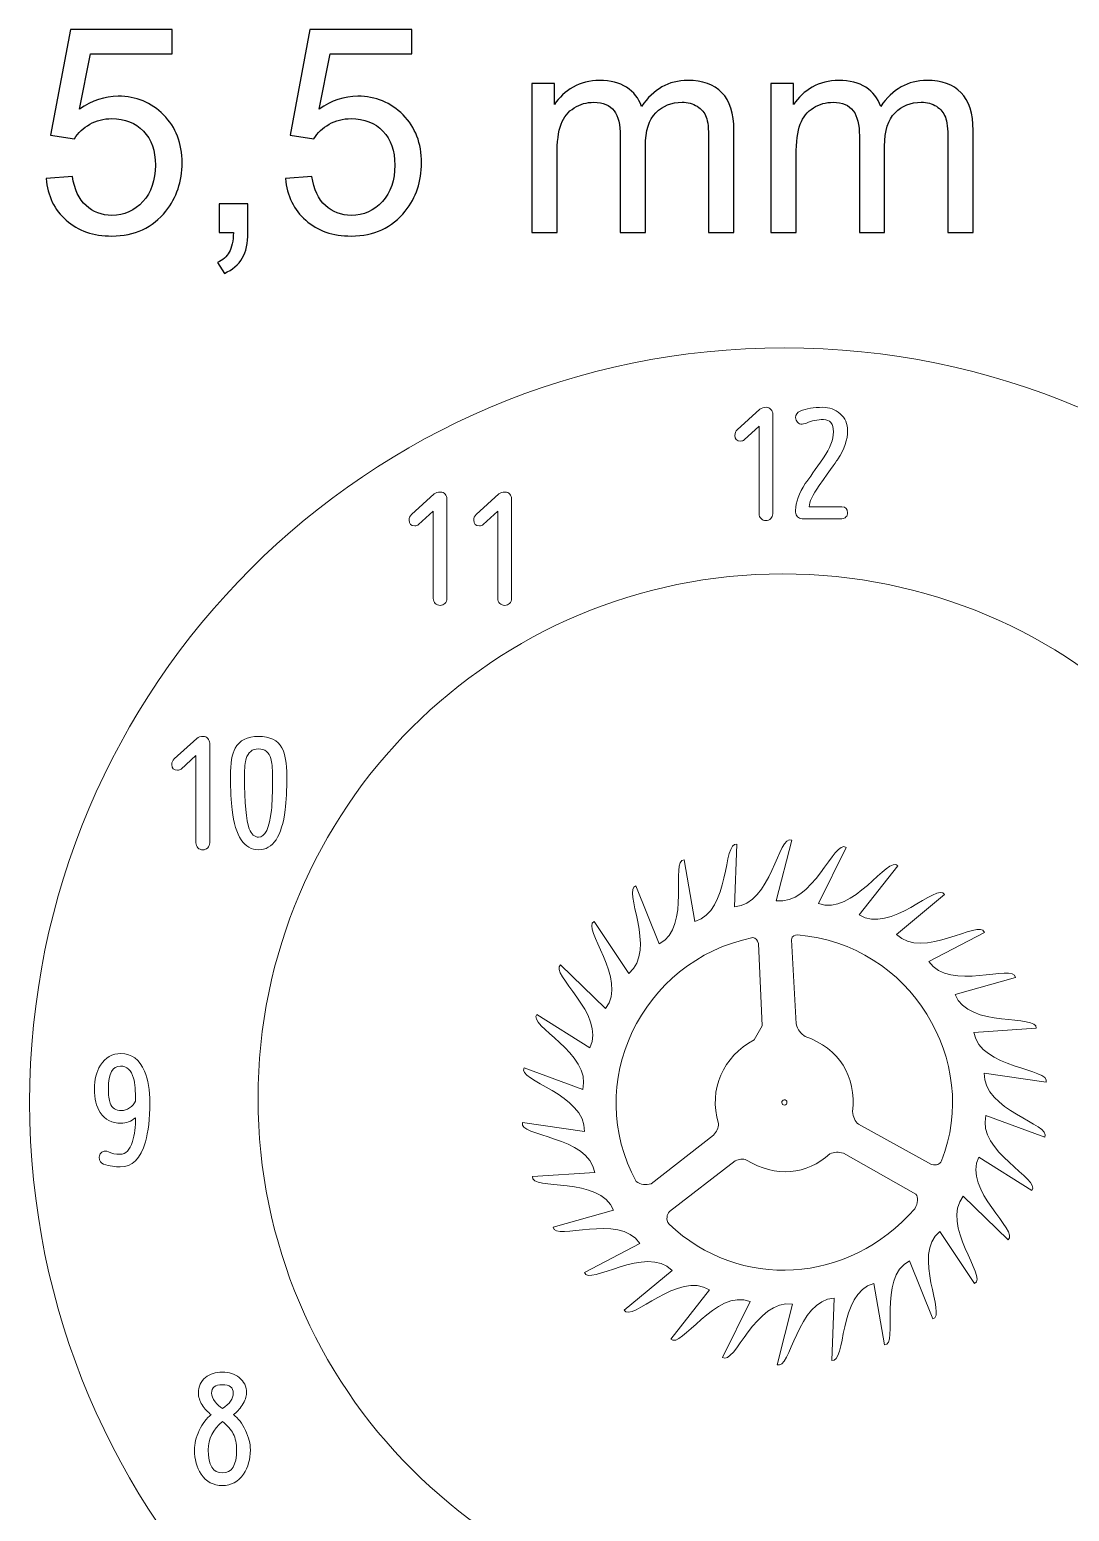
# Model space of a CAD drawing. Header units: millimetres. Extents: x 254 to 1549, y -413 to 269.
# Drawn here: x 254.3 to 529.5, y -122.9 to 269.4 of the extents above; entities that cross this region are included whole.
import ezdxf

# ---------------------------------------------------------------- set-up
doc = ezdxf.new("R2010")
doc.units = ezdxf.units.MM
doc.header["$MEASUREMENT"] = 0
doc.layers.add('layer 1', color=7, linetype='Continuous')

msp = doc.modelspace()

# ---------------------------------------------------------------- linework, layer by layer
at = {"layer": 'layer 1', "color": 242, "lineweight": 9}
for centre, major_axis in [((454.04, -14.63), (0, 199.7718)), ((453.5999, -13.57), (0, 138.8554))]:
    msp.add_ellipse(centre, major_axis=major_axis, ratio=1, dxfattribs=at)
at = {"layer": 'layer 1', "color": 250}
for points, knots in [([(258.5993, 229.9448), (258.5993, 229.9448), (265.5912, 230.4768), (265.5912, 230.4768), (265.5912, 230.4768), (266.1105, 227.0695), (267.3139, 224.5108), (269.1885, 222.7882), (269.1885, 222.7882), (271.0632, 221.0782), (273.3558, 220.2169), (276.0538, 220.2169), (276.0538, 220.2169), (279.3091, 220.2169), (282.0324, 221.4329), (284.2491, 223.8522), (284.2491, 223.8522), (286.4531, 226.2841), (287.555, 229.5015), (287.555, 233.5041), (287.555, 233.5041), (287.555, 237.3167), (286.5037, 240.3187), (284.3884, 242.5227), (284.3884, 242.5227), (282.2731, 244.7267), (279.4738, 245.8287), (275.9905, 245.8287), (275.9905, 245.8287), (273.8245, 245.8287), (271.8865, 245.3347), (270.1639, 244.3467), (270.1639, 244.3467), (268.4539, 243.3587), (267.1112, 242.0794), (266.1232, 240.5087), (266.1232, 240.5087), (266.1232, 240.5087), (259.8153, 241.4207), (259.8153, 241.4207), (259.8153, 241.4207), (259.8153, 241.4207), (265.0592, 269.3885), (265.0592, 269.3885), (265.0592, 269.3885), (265.0592, 269.3885), (292.039, 269.3885), (292.039, 269.3885), (292.039, 269.3885), (292.039, 269.3885), (292.039, 263.0045), (292.039, 263.0045), (292.039, 263.0045), (292.039, 263.0045), (270.3918, 263.0045), (270.3918, 263.0045), (270.3918, 263.0045), (270.3918, 263.0045), (267.4912, 248.324), (267.4912, 248.324), (267.4912, 248.324), (270.7465, 250.6166), (274.1665, 251.7566), (277.7385, 251.7566), (277.7385, 251.7566), (282.4758, 251.7566), (286.4784, 250.11), (289.7337, 246.8167), (289.7337, 246.8167), (292.989, 243.5233), (294.623, 239.2927), (294.623, 234.1248), (294.623, 234.1248), (294.623, 229.1975), (293.1917, 224.9415), (290.329, 221.3569), (290.329, 221.3569), (286.8457, 216.9489), (282.0831, 214.7449), (276.0538, 214.7449), (276.0538, 214.7449), (271.1138, 214.7449), (267.0859, 216.1382), (263.9572, 218.9122), (263.9572, 218.9122), (260.8286, 221.6862), (259.0426, 225.3595), (258.5993, 229.9448)], [0, 0, 0, 0, 0.04347826, 0.04347826, 0.04347826, 0.04347826, 0.08695652, 0.08695652, 0.08695652, 0.08695652, 0.13043478, 0.13043478, 0.13043478, 0.13043478, 0.17391304, 0.17391304, 0.17391304, 0.17391304, 0.2173913, 0.2173913, 0.2173913, 0.2173913, 0.26086957, 0.26086957, 0.26086957, 0.26086957, 0.30434783, 0.30434783, 0.30434783, 0.30434783, 0.34782609, 0.34782609, 0.34782609, 0.34782609, 0.39130435, 0.39130435, 0.39130435, 0.39130435, 0.43478261, 0.43478261, 0.43478261, 0.43478261, 0.47826087, 0.47826087, 0.47826087, 0.47826087, 0.52173913, 0.52173913, 0.52173913, 0.52173913, 0.56521739, 0.56521739, 0.56521739, 0.56521739, 0.60869565, 0.60869565, 0.60869565, 0.60869565, 0.65217391, 0.65217391, 0.65217391, 0.65217391, 0.69565217, 0.69565217, 0.69565217, 0.69565217, 0.73913043, 0.73913043, 0.73913043, 0.73913043, 0.7826087, 0.7826087, 0.7826087, 0.7826087, 0.82608696, 0.82608696, 0.82608696, 0.82608696, 0.86956522, 0.86956522, 0.86956522, 0.86956522, 0.91304348, 0.91304348, 0.91304348, 0.91304348, 1, 1, 1, 1]), ([(321.9828, 229.9448), (321.9828, 229.9448), (328.9747, 230.4768), (328.9747, 230.4768), (328.9747, 230.4768), (329.494, 227.0695), (330.6974, 224.5108), (332.572, 222.7882), (332.572, 222.7882), (334.4467, 221.0782), (336.7393, 220.2169), (339.4373, 220.2169), (339.4373, 220.2169), (342.6926, 220.2169), (345.4159, 221.4329), (347.6326, 223.8522), (347.6326, 223.8522), (349.8366, 226.2841), (350.9385, 229.5015), (350.9385, 233.5041), (350.9385, 233.5041), (350.9385, 237.3167), (349.8872, 240.3187), (347.7719, 242.5227), (347.7719, 242.5227), (345.6566, 244.7267), (342.8573, 245.8287), (339.374, 245.8287), (339.374, 245.8287), (337.208, 245.8287), (335.27, 245.3347), (333.5474, 244.3467), (333.5474, 244.3467), (331.8374, 243.3587), (330.4947, 242.0794), (329.5067, 240.5087), (329.5067, 240.5087), (329.5067, 240.5087), (323.1988, 241.4207), (323.1988, 241.4207), (323.1988, 241.4207), (323.1988, 241.4207), (328.4427, 269.3885), (328.4427, 269.3885), (328.4427, 269.3885), (328.4427, 269.3885), (355.4225, 269.3885), (355.4225, 269.3885), (355.4225, 269.3885), (355.4225, 269.3885), (355.4225, 263.0045), (355.4225, 263.0045), (355.4225, 263.0045), (355.4225, 263.0045), (333.7753, 263.0045), (333.7753, 263.0045), (333.7753, 263.0045), (333.7753, 263.0045), (330.8747, 248.324), (330.8747, 248.324), (330.8747, 248.324), (334.13, 250.6166), (337.55, 251.7566), (341.122, 251.7566), (341.122, 251.7566), (345.8593, 251.7566), (349.8619, 250.11), (353.1172, 246.8167), (353.1172, 246.8167), (356.3725, 243.5233), (358.0065, 239.2927), (358.0065, 234.1248), (358.0065, 234.1248), (358.0065, 229.1975), (356.5752, 224.9415), (353.7125, 221.3569), (353.7125, 221.3569), (350.2292, 216.9489), (345.4666, 214.7449), (339.4373, 214.7449), (339.4373, 214.7449), (334.4973, 214.7449), (330.4694, 216.1382), (327.3407, 218.9122), (327.3407, 218.9122), (324.2121, 221.6862), (322.4261, 225.3595), (321.9828, 229.9448)], [0, 0, 0, 0, 0.04347826, 0.04347826, 0.04347826, 0.04347826, 0.08695652, 0.08695652, 0.08695652, 0.08695652, 0.13043478, 0.13043478, 0.13043478, 0.13043478, 0.17391304, 0.17391304, 0.17391304, 0.17391304, 0.2173913, 0.2173913, 0.2173913, 0.2173913, 0.26086957, 0.26086957, 0.26086957, 0.26086957, 0.30434783, 0.30434783, 0.30434783, 0.30434783, 0.34782609, 0.34782609, 0.34782609, 0.34782609, 0.39130435, 0.39130435, 0.39130435, 0.39130435, 0.43478261, 0.43478261, 0.43478261, 0.43478261, 0.47826087, 0.47826087, 0.47826087, 0.47826087, 0.52173913, 0.52173913, 0.52173913, 0.52173913, 0.56521739, 0.56521739, 0.56521739, 0.56521739, 0.60869565, 0.60869565, 0.60869565, 0.60869565, 0.65217391, 0.65217391, 0.65217391, 0.65217391, 0.69565217, 0.69565217, 0.69565217, 0.69565217, 0.73913043, 0.73913043, 0.73913043, 0.73913043, 0.7826087, 0.7826087, 0.7826087, 0.7826087, 0.82608696, 0.82608696, 0.82608696, 0.82608696, 0.86956522, 0.86956522, 0.86956522, 0.86956522, 0.91304348, 0.91304348, 0.91304348, 0.91304348, 1, 1, 1, 1]), ([(387.1903, 215.6569), (387.1903, 215.6569), (387.1903, 255.1006), (387.1903, 255.1006), (387.1903, 255.1006), (387.1903, 255.1006), (393.1942, 255.1006), (393.1942, 255.1006), (393.1942, 255.1006), (393.1942, 255.1006), (393.1942, 249.5273), (393.1942, 249.5273), (393.1942, 249.5273), (394.4229, 251.4526), (396.0695, 253.0106), (398.1215, 254.1759), (398.1215, 254.1759), (400.1735, 255.3539), (402.5041, 255.9366), (405.1261, 255.9366), (405.1261, 255.9366), (408.0394, 255.9366), (410.4334, 255.3286), (412.2954, 254.1253), (412.2954, 254.1253), (414.1574, 252.9093), (415.4747, 251.2246), (416.2347, 249.046), (416.2347, 249.046), (419.376, 253.6439), (423.442, 255.9366), (428.4579, 255.9366), (428.4579, 255.9366), (432.3846, 255.9366), (435.4119, 254.8599), (437.5145, 252.6939), (437.5145, 252.6939), (439.6298, 250.528), (440.6938, 247.1967), (440.6938, 242.7), (440.6938, 242.7), (440.6938, 242.7), (440.6938, 215.6569), (440.6938, 215.6569), (440.6938, 215.6569), (440.6938, 215.6569), (434.0059, 215.6569), (434.0059, 215.6569), (434.0059, 215.6569), (434.0059, 215.6569), (434.0059, 240.4834), (434.0059, 240.4834), (434.0059, 240.4834), (434.0059, 243.1433), (433.7779, 245.0687), (433.3472, 246.2467), (433.3472, 246.2467), (432.9166, 247.4246), (432.1312, 248.362), (430.9786, 249.084), (430.9786, 249.084), (429.8386, 249.806), (428.4959, 250.1606), (426.9633, 250.1606), (426.9633, 250.1606), (424.1766, 250.1606), (421.8713, 249.236), (420.0347, 247.3993), (420.0347, 247.3993), (418.198, 245.55), (417.286, 242.5987), (417.286, 238.5454), (417.286, 238.5454), (417.286, 238.5454), (417.286, 215.6569), (417.286, 215.6569), (417.286, 215.6569), (417.286, 215.6569), (410.5981, 215.6569), (410.5981, 215.6569), (410.5981, 215.6569), (410.5981, 215.6569), (410.5981, 241.256), (410.5981, 241.256), (410.5981, 241.256), (410.5981, 244.22), (410.0534, 246.4493), (408.9641, 247.9313), (408.9641, 247.9313), (407.8748, 249.4133), (406.0888, 250.1606), (403.6188, 250.1606), (403.6188, 250.1606), (401.7441, 250.1606), (400.0088, 249.6666), (398.4128, 248.6786), (398.4128, 248.6786), (396.8169, 247.6906), (395.6642, 246.2467), (394.9422, 244.334), (394.9422, 244.334), (394.2329, 242.434), (393.8782, 239.6854), (393.8782, 236.1007), (393.8782, 236.1007), (393.8782, 236.1007), (393.8782, 215.6569), (393.8782, 215.6569), (393.8782, 215.6569), (393.8782, 215.6569), (387.1903, 215.6569), (387.1903, 215.6569)], [0, 0, 0, 0, 0.03448276, 0.03448276, 0.03448276, 0.03448276, 0.06896552, 0.06896552, 0.06896552, 0.06896552, 0.10344828, 0.10344828, 0.10344828, 0.10344828, 0.13793103, 0.13793103, 0.13793103, 0.13793103, 0.17241379, 0.17241379, 0.17241379, 0.17241379, 0.20689655, 0.20689655, 0.20689655, 0.20689655, 0.24137931, 0.24137931, 0.24137931, 0.24137931, 0.27586207, 0.27586207, 0.27586207, 0.27586207, 0.31034483, 0.31034483, 0.31034483, 0.31034483, 0.34482759, 0.34482759, 0.34482759, 0.34482759, 0.37931034, 0.37931034, 0.37931034, 0.37931034, 0.4137931, 0.4137931, 0.4137931, 0.4137931, 0.44827586, 0.44827586, 0.44827586, 0.44827586, 0.48275862, 0.48275862, 0.48275862, 0.48275862, 0.51724138, 0.51724138, 0.51724138, 0.51724138, 0.55172414, 0.55172414, 0.55172414, 0.55172414, 0.5862069, 0.5862069, 0.5862069, 0.5862069, 0.62068966, 0.62068966, 0.62068966, 0.62068966, 0.65517241, 0.65517241, 0.65517241, 0.65517241, 0.68965517, 0.68965517, 0.68965517, 0.68965517, 0.72413793, 0.72413793, 0.72413793, 0.72413793, 0.75862069, 0.75862069, 0.75862069, 0.75862069, 0.79310345, 0.79310345, 0.79310345, 0.79310345, 0.82758621, 0.82758621, 0.82758621, 0.82758621, 0.86206897, 0.86206897, 0.86206897, 0.86206897, 0.89655172, 0.89655172, 0.89655172, 0.89655172, 0.93103448, 0.93103448, 0.93103448, 0.93103448, 1, 1, 1, 1]), ([(450.4978, 215.6569), (450.4978, 215.6569), (450.4978, 255.1006), (450.4978, 255.1006), (450.4978, 255.1006), (450.4978, 255.1006), (456.5017, 255.1006), (456.5017, 255.1006), (456.5017, 255.1006), (456.5017, 255.1006), (456.5017, 249.5273), (456.5017, 249.5273), (456.5017, 249.5273), (457.7304, 251.4526), (459.377, 253.0106), (461.429, 254.1759), (461.429, 254.1759), (463.481, 255.3539), (465.8116, 255.9366), (468.4336, 255.9366), (468.4336, 255.9366), (471.3469, 255.9366), (473.7409, 255.3286), (475.6029, 254.1253), (475.6029, 254.1253), (477.4649, 252.9093), (478.7822, 251.2246), (479.5422, 249.046), (479.5422, 249.046), (482.6835, 253.6439), (486.7495, 255.9366), (491.7654, 255.9366), (491.7654, 255.9366), (495.6921, 255.9366), (498.7194, 254.8599), (500.822, 252.6939), (500.822, 252.6939), (502.9373, 250.528), (504.0013, 247.1967), (504.0013, 242.7), (504.0013, 242.7), (504.0013, 242.7), (504.0013, 215.6569), (504.0013, 215.6569), (504.0013, 215.6569), (504.0013, 215.6569), (497.3134, 215.6569), (497.3134, 215.6569), (497.3134, 215.6569), (497.3134, 215.6569), (497.3134, 240.4834), (497.3134, 240.4834), (497.3134, 240.4834), (497.3134, 243.1433), (497.0854, 245.0687), (496.6547, 246.2467), (496.6547, 246.2467), (496.2241, 247.4246), (495.4387, 248.362), (494.2861, 249.084), (494.2861, 249.084), (493.1461, 249.806), (491.8034, 250.1606), (490.2708, 250.1606), (490.2708, 250.1606), (487.4841, 250.1606), (485.1788, 249.236), (483.3422, 247.3993), (483.3422, 247.3993), (481.5055, 245.55), (480.5935, 242.5987), (480.5935, 238.5454), (480.5935, 238.5454), (480.5935, 238.5454), (480.5935, 215.6569), (480.5935, 215.6569), (480.5935, 215.6569), (480.5935, 215.6569), (473.9056, 215.6569), (473.9056, 215.6569), (473.9056, 215.6569), (473.9056, 215.6569), (473.9056, 241.256), (473.9056, 241.256), (473.9056, 241.256), (473.9056, 244.22), (473.3609, 246.4493), (472.2716, 247.9313), (472.2716, 247.9313), (471.1823, 249.4133), (469.3963, 250.1606), (466.9263, 250.1606), (466.9263, 250.1606), (465.0516, 250.1606), (463.3163, 249.6666), (461.7203, 248.6786), (461.7203, 248.6786), (460.1244, 247.6906), (458.9717, 246.2467), (458.2497, 244.334), (458.2497, 244.334), (457.5404, 242.434), (457.1857, 239.6854), (457.1857, 236.1007), (457.1857, 236.1007), (457.1857, 236.1007), (457.1857, 215.6569), (457.1857, 215.6569), (457.1857, 215.6569), (457.1857, 215.6569), (450.4978, 215.6569), (450.4978, 215.6569)], [0, 0, 0, 0, 0.03448276, 0.03448276, 0.03448276, 0.03448276, 0.06896552, 0.06896552, 0.06896552, 0.06896552, 0.10344828, 0.10344828, 0.10344828, 0.10344828, 0.13793103, 0.13793103, 0.13793103, 0.13793103, 0.17241379, 0.17241379, 0.17241379, 0.17241379, 0.20689655, 0.20689655, 0.20689655, 0.20689655, 0.24137931, 0.24137931, 0.24137931, 0.24137931, 0.27586207, 0.27586207, 0.27586207, 0.27586207, 0.31034483, 0.31034483, 0.31034483, 0.31034483, 0.34482759, 0.34482759, 0.34482759, 0.34482759, 0.37931034, 0.37931034, 0.37931034, 0.37931034, 0.4137931, 0.4137931, 0.4137931, 0.4137931, 0.44827586, 0.44827586, 0.44827586, 0.44827586, 0.48275862, 0.48275862, 0.48275862, 0.48275862, 0.51724138, 0.51724138, 0.51724138, 0.51724138, 0.55172414, 0.55172414, 0.55172414, 0.55172414, 0.5862069, 0.5862069, 0.5862069, 0.5862069, 0.62068966, 0.62068966, 0.62068966, 0.62068966, 0.65517241, 0.65517241, 0.65517241, 0.65517241, 0.68965517, 0.68965517, 0.68965517, 0.68965517, 0.72413793, 0.72413793, 0.72413793, 0.72413793, 0.75862069, 0.75862069, 0.75862069, 0.75862069, 0.79310345, 0.79310345, 0.79310345, 0.79310345, 0.82758621, 0.82758621, 0.82758621, 0.82758621, 0.86206897, 0.86206897, 0.86206897, 0.86206897, 0.89655172, 0.89655172, 0.89655172, 0.89655172, 0.93103448, 0.93103448, 0.93103448, 0.93103448, 1, 1, 1, 1]), ([(304.4395, 215.6569), (304.4395, 215.6569), (304.4395, 223.2568), (304.4395, 223.2568), (304.4395, 223.2568), (304.4395, 223.2568), (312.0395, 223.2568), (312.0395, 223.2568), (312.0395, 223.2568), (312.0395, 223.2568), (312.0395, 215.6569), (312.0395, 215.6569), (312.0395, 215.6569), (312.0395, 212.8576), (311.5455, 210.5903), (310.5448, 208.8676), (310.5448, 208.8676), (309.5568, 207.145), (307.9735, 205.8023), (305.8075, 204.865), (305.8075, 204.865), (305.8075, 204.865), (303.9836, 207.753), (303.9836, 207.753), (303.9836, 207.753), (305.4022, 208.3736), (306.4409, 209.2856), (307.0995, 210.4763), (307.0995, 210.4763), (307.7709, 211.6796), (308.1509, 213.4023), (308.2269, 215.6569), (308.2269, 215.6569), (308.2269, 215.6569), (304.4395, 215.6569), (304.4395, 215.6569)], [0, 0, 0, 0, 0.1, 0.1, 0.1, 0.1, 0.2, 0.2, 0.2, 0.2, 0.3, 0.3, 0.3, 0.3, 0.4, 0.4, 0.4, 0.4, 0.5, 0.5, 0.5, 0.5, 0.6, 0.6, 0.6, 0.6, 0.7, 0.7, 0.7, 0.7, 0.8, 0.8, 0.8, 0.8, 1, 1, 1, 1])]:
    msp.add_open_spline(points, degree=3, knots=knots, dxfattribs=at)
at = {"layer": 'layer 1', "color": 242, "lineweight": 9}
for points, knots in [([(447.3382, 164.3731), (447.3382, 164.3731), (443.4365, 160.7748), (443.4365, 160.7748), (443.4365, 160.7748), (443.2107, 160.5702), (442.8862, 160.4714), (442.4699, 160.4714), (442.4699, 160.4714), (441.4539, 160.4714), (440.9459, 160.9653), (440.9459, 161.953), (440.9459, 161.953), (440.9459, 162.5739), (441.1576, 163.0678), (441.5809, 163.4347), (441.5809, 163.4347), (441.5809, 163.4347), (447.5922, 168.8957), (447.5922, 168.8957), (447.5922, 168.8957), (447.9873, 169.2344), (448.5518, 169.4037), (449.2856, 169.4037), (449.2856, 169.4037), (449.7653, 169.4037), (450.1675, 169.2203), (450.4921, 168.8534), (450.4921, 168.8534), (450.8166, 168.4865), (450.9789, 168.0632), (450.9789, 167.5834), (450.9789, 167.5834), (450.9789, 167.5834), (450.9789, 141.2097), (450.9789, 141.2097), (450.9789, 141.2097), (450.9789, 140.7017), (450.8025, 140.2713), (450.4497, 139.9186), (450.4497, 139.9186), (450.0969, 139.5658), (449.6666, 139.3894), (449.1586, 139.3894), (449.1586, 139.3894), (448.6506, 139.3894), (448.2202, 139.5658), (447.8674, 139.9186), (447.8674, 139.9186), (447.5146, 140.2713), (447.3382, 140.7017), (447.3382, 141.2097), (447.3382, 141.2097), (447.3382, 141.2097), (447.3382, 164.3731), (447.3382, 164.3731)], [0, 0, 0, 0, 0.06666667, 0.06666667, 0.06666667, 0.06666667, 0.13333333, 0.13333333, 0.13333333, 0.13333333, 0.2, 0.2, 0.2, 0.2, 0.26666667, 0.26666667, 0.26666667, 0.26666667, 0.33333333, 0.33333333, 0.33333333, 0.33333333, 0.4, 0.4, 0.4, 0.4, 0.46666667, 0.46666667, 0.46666667, 0.46666667, 0.53333333, 0.53333333, 0.53333333, 0.53333333, 0.6, 0.6, 0.6, 0.6, 0.66666667, 0.66666667, 0.66666667, 0.66666667, 0.73333333, 0.73333333, 0.73333333, 0.73333333, 0.8, 0.8, 0.8, 0.8, 0.86666667, 0.86666667, 0.86666667, 0.86666667, 1, 1, 1, 1]), ([(460.6309, 143.0301), (460.6309, 143.0301), (469.2669, 143.0301), (469.2669, 143.0301), (469.2669, 143.0301), (470.2829, 143.0301), (470.7909, 142.515), (470.7909, 141.4849), (470.7909, 141.4849), (470.7909, 141.0545), (470.6428, 140.6806), (470.3464, 140.3701), (470.3464, 140.3701), (470.0501, 140.0526), (469.6903, 139.8974), (469.2669, 139.8974), (469.2669, 139.8974), (469.2669, 139.8974), (458.7683, 139.8974), (458.7683, 139.8974), (458.7683, 139.8974), (458.2603, 139.8974), (457.844, 140.0667), (457.5194, 140.4054), (457.5194, 140.4054), (457.1949, 140.7441), (457.0326, 141.1533), (457.0326, 141.6331), (457.0326, 141.6331), (457.0326, 141.6331), (457.0326, 142.0917), (457.0326, 142.0917), (457.0326, 142.0917), (457.0326, 144.3212), (457.8863, 146.6848), (459.5938, 149.1966), (459.5938, 149.1966), (460.6874, 150.6924), (462.289, 152.9713), (464.3986, 156.0264), (464.3986, 156.0264), (466.1484, 158.5664), (467.0233, 160.8665), (467.0233, 162.9267), (467.0233, 162.9267), (467.0233, 165.0716), (466.1484, 166.144), (464.3986, 166.144), (464.3986, 166.144), (462.8181, 166.144), (461.3083, 165.8336), (459.8689, 165.2127), (459.8689, 165.2127), (459.8689, 165.2127), (458.7683, 164.9164), (458.7683, 164.9164), (458.7683, 164.9164), (458.2603, 164.9164), (457.844, 165.0857), (457.5194, 165.4244), (457.5194, 165.4244), (457.1949, 165.763), (457.0326, 166.1864), (457.0326, 166.6944), (457.0326, 166.6944), (457.0326, 167.4564), (457.4418, 168.0208), (458.2603, 168.3877), (458.2603, 168.3877), (459.8407, 169.065), (461.8163, 169.4037), (464.1869, 169.4037), (464.1869, 169.4037), (465.9649, 169.4037), (467.503, 168.8393), (468.8013, 167.7104), (468.8013, 167.7104), (470.1277, 166.4968), (470.7909, 165.0152), (470.7909, 163.2654), (470.7909, 163.2654), (470.7909, 160.8383), (469.916, 158.2983), (468.1663, 155.6454), (468.1663, 155.6454), (468.1663, 155.6172), (466.5294, 153.2888), (463.2556, 148.6604), (463.2556, 148.6604), (461.5058, 146.198), (460.6309, 144.3212), (460.6309, 143.0301)], [0, 0, 0, 0, 0.04166667, 0.04166667, 0.04166667, 0.04166667, 0.08333333, 0.08333333, 0.08333333, 0.08333333, 0.125, 0.125, 0.125, 0.125, 0.16666667, 0.16666667, 0.16666667, 0.16666667, 0.20833333, 0.20833333, 0.20833333, 0.20833333, 0.25, 0.25, 0.25, 0.25, 0.29166667, 0.29166667, 0.29166667, 0.29166667, 0.33333333, 0.33333333, 0.33333333, 0.33333333, 0.375, 0.375, 0.375, 0.375, 0.41666667, 0.41666667, 0.41666667, 0.41666667, 0.45833333, 0.45833333, 0.45833333, 0.45833333, 0.5, 0.5, 0.5, 0.5, 0.54166667, 0.54166667, 0.54166667, 0.54166667, 0.58333333, 0.58333333, 0.58333333, 0.58333333, 0.625, 0.625, 0.625, 0.625, 0.66666667, 0.66666667, 0.66666667, 0.66666667, 0.70833333, 0.70833333, 0.70833333, 0.70833333, 0.75, 0.75, 0.75, 0.75, 0.79166667, 0.79166667, 0.79166667, 0.79166667, 0.83333333, 0.83333333, 0.83333333, 0.83333333, 0.875, 0.875, 0.875, 0.875, 0.91666667, 0.91666667, 0.91666667, 0.91666667, 1, 1, 1, 1]), ([(361.0941, 141.928), (361.0941, 141.928), (357.1924, 138.3297), (357.1924, 138.3297), (357.1924, 138.3297), (356.9666, 138.1251), (356.6421, 138.0263), (356.2258, 138.0263), (356.2258, 138.0263), (355.2098, 138.0263), (354.7018, 138.5202), (354.7018, 139.5079), (354.7018, 139.5079), (354.7018, 140.1288), (354.9135, 140.6227), (355.3368, 140.9896), (355.3368, 140.9896), (355.3368, 140.9896), (361.3481, 146.4506), (361.3481, 146.4506), (361.3481, 146.4506), (361.7432, 146.7893), (362.3077, 146.9586), (363.0415, 146.9586), (363.0415, 146.9586), (363.5212, 146.9586), (363.9234, 146.7752), (364.248, 146.4083), (364.248, 146.4083), (364.5725, 146.0414), (364.7348, 145.6181), (364.7348, 145.1383), (364.7348, 145.1383), (364.7348, 145.1383), (364.7348, 118.7646), (364.7348, 118.7646), (364.7348, 118.7646), (364.7348, 118.2566), (364.5584, 117.8262), (364.2056, 117.4735), (364.2056, 117.4735), (363.8528, 117.1207), (363.4225, 116.9443), (362.9145, 116.9443), (362.9145, 116.9443), (362.4065, 116.9443), (361.9761, 117.1207), (361.6233, 117.4735), (361.6233, 117.4735), (361.2705, 117.8262), (361.0941, 118.2566), (361.0941, 118.7646), (361.0941, 118.7646), (361.0941, 118.7646), (361.0941, 141.928), (361.0941, 141.928)], [0, 0, 0, 0, 0.06666667, 0.06666667, 0.06666667, 0.06666667, 0.13333333, 0.13333333, 0.13333333, 0.13333333, 0.2, 0.2, 0.2, 0.2, 0.26666667, 0.26666667, 0.26666667, 0.26666667, 0.33333333, 0.33333333, 0.33333333, 0.33333333, 0.4, 0.4, 0.4, 0.4, 0.46666667, 0.46666667, 0.46666667, 0.46666667, 0.53333333, 0.53333333, 0.53333333, 0.53333333, 0.6, 0.6, 0.6, 0.6, 0.66666667, 0.66666667, 0.66666667, 0.66666667, 0.73333333, 0.73333333, 0.73333333, 0.73333333, 0.8, 0.8, 0.8, 0.8, 0.86666667, 0.86666667, 0.86666667, 0.86666667, 1, 1, 1, 1]), ([(378.1968, 141.928), (378.1968, 141.928), (374.2951, 138.3297), (374.2951, 138.3297), (374.2951, 138.3297), (374.0693, 138.1251), (373.7448, 138.0263), (373.3285, 138.0263), (373.3285, 138.0263), (372.3125, 138.0263), (371.8045, 138.5202), (371.8045, 139.5079), (371.8045, 139.5079), (371.8045, 140.1288), (372.0162, 140.6227), (372.4395, 140.9896), (372.4395, 140.9896), (372.4395, 140.9896), (378.4508, 146.4506), (378.4508, 146.4506), (378.4508, 146.4506), (378.8459, 146.7893), (379.4104, 146.9586), (380.1442, 146.9586), (380.1442, 146.9586), (380.6239, 146.9586), (381.0261, 146.7752), (381.3507, 146.4083), (381.3507, 146.4083), (381.6752, 146.0414), (381.8375, 145.6181), (381.8375, 145.1383), (381.8375, 145.1383), (381.8375, 145.1383), (381.8375, 118.7646), (381.8375, 118.7646), (381.8375, 118.7646), (381.8375, 118.2566), (381.6611, 117.8262), (381.3083, 117.4735), (381.3083, 117.4735), (380.9555, 117.1207), (380.5252, 116.9443), (380.0172, 116.9443), (380.0172, 116.9443), (379.5092, 116.9443), (379.0788, 117.1207), (378.726, 117.4735), (378.726, 117.4735), (378.3732, 117.8262), (378.1968, 118.2566), (378.1968, 118.7646), (378.1968, 118.7646), (378.1968, 118.7646), (378.1968, 141.928), (378.1968, 141.928)], [0, 0, 0, 0, 0.06666667, 0.06666667, 0.06666667, 0.06666667, 0.13333333, 0.13333333, 0.13333333, 0.13333333, 0.2, 0.2, 0.2, 0.2, 0.26666667, 0.26666667, 0.26666667, 0.26666667, 0.33333333, 0.33333333, 0.33333333, 0.33333333, 0.4, 0.4, 0.4, 0.4, 0.46666667, 0.46666667, 0.46666667, 0.46666667, 0.53333333, 0.53333333, 0.53333333, 0.53333333, 0.6, 0.6, 0.6, 0.6, 0.66666667, 0.66666667, 0.66666667, 0.66666667, 0.73333333, 0.73333333, 0.73333333, 0.73333333, 0.8, 0.8, 0.8, 0.8, 0.86666667, 0.86666667, 0.86666667, 0.86666667, 1, 1, 1, 1]), ([(298.2876, 77.2296), (298.2876, 77.2296), (294.3859, 73.6313), (294.3859, 73.6313), (294.3859, 73.6313), (294.1601, 73.4267), (293.8356, 73.3279), (293.4193, 73.3279), (293.4193, 73.3279), (292.4033, 73.3279), (291.8953, 73.8218), (291.8953, 74.8095), (291.8953, 74.8095), (291.8953, 75.4304), (292.107, 75.9243), (292.5303, 76.2912), (292.5303, 76.2912), (292.5303, 76.2912), (298.5416, 81.7522), (298.5416, 81.7522), (298.5416, 81.7522), (298.9367, 82.0909), (299.5012, 82.2602), (300.235, 82.2602), (300.235, 82.2602), (300.7147, 82.2602), (301.1169, 82.0768), (301.4415, 81.7099), (301.4415, 81.7099), (301.766, 81.343), (301.9283, 80.9197), (301.9283, 80.4399), (301.9283, 80.4399), (301.9283, 80.4399), (301.9283, 54.0662), (301.9283, 54.0662), (301.9283, 54.0662), (301.9283, 53.5582), (301.7519, 53.1278), (301.3991, 52.7751), (301.3991, 52.7751), (301.0463, 52.4223), (300.616, 52.2459), (300.108, 52.2459), (300.108, 52.2459), (299.6, 52.2459), (299.1696, 52.4223), (298.8168, 52.7751), (298.8168, 52.7751), (298.464, 53.1278), (298.2876, 53.5582), (298.2876, 54.0662), (298.2876, 54.0662), (298.2876, 54.0662), (298.2876, 77.2296), (298.2876, 77.2296)], [0, 0, 0, 0, 0.06666667, 0.06666667, 0.06666667, 0.06666667, 0.13333333, 0.13333333, 0.13333333, 0.13333333, 0.2, 0.2, 0.2, 0.2, 0.26666667, 0.26666667, 0.26666667, 0.26666667, 0.33333333, 0.33333333, 0.33333333, 0.33333333, 0.4, 0.4, 0.4, 0.4, 0.46666667, 0.46666667, 0.46666667, 0.46666667, 0.53333333, 0.53333333, 0.53333333, 0.53333333, 0.6, 0.6, 0.6, 0.6, 0.66666667, 0.66666667, 0.66666667, 0.66666667, 0.73333333, 0.73333333, 0.73333333, 0.73333333, 0.8, 0.8, 0.8, 0.8, 0.86666667, 0.86666667, 0.86666667, 0.86666667, 1, 1, 1, 1]), ([(314.84, 82.2602), (317.8598, 82.2602), (319.9341, 81.2442), (321.063, 79.2122), (321.063, 79.2122), (321.9097, 77.66), (322.333, 75.1623), (322.333, 71.7192), (322.333, 71.7192), (322.333, 68.1068), (322.1919, 65.1434), (321.9097, 62.8292), (321.9097, 62.8292), (321.0348, 55.7737), (318.6782, 52.2459), (314.84, 52.2459), (314.84, 52.2459), (311.0864, 52.2459), (308.7581, 55.7596), (307.855, 62.7869), (307.855, 62.7869), (307.5728, 65.0729), (307.4317, 68.0503), (307.4317, 71.7192), (307.4317, 71.7192), (307.4317, 75.1341), (307.8409, 77.6177), (308.6593, 79.1699), (308.6593, 79.1699), (309.8164, 81.2301), (311.8767, 82.2602), (314.84, 82.2602)], [0, 0, 0, 0, 0.11111111, 0.11111111, 0.11111111, 0.11111111, 0.22222222, 0.22222222, 0.22222222, 0.22222222, 0.33333333, 0.33333333, 0.33333333, 0.33333333, 0.44444444, 0.44444444, 0.44444444, 0.44444444, 0.55555556, 0.55555556, 0.55555556, 0.55555556, 0.66666667, 0.66666667, 0.66666667, 0.66666667, 0.77777778, 0.77777778, 0.77777778, 0.77777778, 1, 1, 1, 1]), ([(314.84, 78.9582), (313.1749, 78.9582), (312.0883, 78.0974), (311.5803, 76.3759), (311.5803, 76.3759), (311.2981, 75.501), (311.157, 73.9488), (311.157, 71.7192), (311.157, 71.7192), (311.157, 64.6072), (311.5662, 59.9788), (312.3847, 57.8339), (312.3847, 57.8339), (312.9773, 56.3381), (313.7958, 55.5902), (314.84, 55.5902), (314.84, 55.5902), (316.5898, 55.5902), (317.7328, 57.975), (318.269, 62.7446), (318.269, 62.7446), (318.4665, 64.579), (318.5653, 67.5706), (318.5653, 71.7192), (318.5653, 71.7192), (318.5653, 73.9206), (318.4242, 75.4728), (318.142, 76.3759), (318.142, 76.3759), (317.634, 78.0974), (316.5333, 78.9582), (314.84, 78.9582)], [0, 0, 0, 0, 0.11111111, 0.11111111, 0.11111111, 0.11111111, 0.22222222, 0.22222222, 0.22222222, 0.22222222, 0.33333333, 0.33333333, 0.33333333, 0.33333333, 0.44444444, 0.44444444, 0.44444444, 0.44444444, 0.55555556, 0.55555556, 0.55555556, 0.55555556, 0.66666667, 0.66666667, 0.66666667, 0.66666667, 0.77777778, 0.77777778, 0.77777778, 0.77777778, 1, 1, 1, 1]), ([(504.2013, 3.9144), (505.7902, -5.7803), (524.6014, -5.5751), (523.3559, -9.2993), (523.3559, -9.2993), (523.3559, -9.2993), (506.9631, -6.9119), (506.9631, -6.9119), (506.9631, -6.9119), (506.5002, -16.725), (524.9428, -20.4324), (522.9496, -23.8164), (522.9496, -23.8164), (522.9496, -23.8164), (507.412, -18.0755), (507.412, -18.0755), (507.412, -18.0755), (504.9172, -27.5782), (522.1854, -35.0363), (519.5317, -37.9324), (519.5317, -37.9324), (519.5317, -37.9324), (505.5283, -29.0887), (505.5283, -29.0887), (505.5283, -29.0887), (501.1109, -37.8653), (516.4498, -48.7481), (513.2514, -51.0297), (513.2514, -51.0297), (513.2514, -51.0297), (501.3943, -39.4698), (501.3943, -39.4698), (501.3943, -39.4698), (495.2472, -47.1372), (507.9864, -60.9688), (504.3835, -62.536), (504.3835, -62.536), (504.3835, -62.536), (495.1907, -48.7653), (495.1907, -48.7653), (495.1907, -48.7653), (487.5826, -54.9881), (497.1656, -71.1643), (493.3151, -71.9488), (493.3151, -71.9488), (493.3151, -71.9488), (487.1885, -56.5691), (487.1885, -56.5691), (487.1885, -56.5691), (478.4521, -61.0752), (484.4598, -78.889), (480.5303, -78.8563), (480.5303, -78.8563), (480.5303, -78.8563), (477.7378, -62.5396), (477.7378, -62.5396), (477.7378, -62.5396), (468.2548, -65.1326), (470.4246, -83.8055), (466.5879, -82.9569), (466.5879, -82.9569), (466.5879, -82.9569), (467.2511, -66.4168), (467.2511, -66.4168), (467.2511, -66.4168), (457.4362, -66.9826), (455.6731, -85.6985), (452.0969, -84.0714), (452.0969, -84.0714), (452.0969, -84.0714), (456.1872, -68.0302), (456.1872, -68.0302), (456.1872, -68.0302), (446.469, -66.5445), (440.8504, -84.4851), (437.691, -82.1509), (437.691, -82.1509), (437.691, -82.1509), (445.0296, -67.3099), (445.0296, -67.3099), (445.0296, -67.3099), (435.8329, -63.8377), (426.6042, -80.2192), (423.9994, -77.2793), (423.9994, -77.2793), (423.9994, -77.2793), (434.2655, -64.2872), (434.2655, -64.2872), (434.2655, -64.2872), (425.9924, -58.98), (413.5571, -73.0863), (411.621, -69.6698), (411.621, -69.6698), (411.621, -69.6698), (424.3658, -59.0941), (424.3658, -59.0941), (424.3658, -59.0941), (417.3779, -52.1843), (402.2793, -63.3991), (401.0963, -59.6547), (401.0963, -59.6547), (401.0963, -59.6547), (415.7631, -51.9579), (415.7631, -51.9579), (415.7631, -51.9579), (410.3657, -43.7472), (393.2637, -51.5799), (392.8856, -47.6717), (392.8856, -47.6717), (392.8856, -47.6717), (408.8332, -43.1901), (408.8332, -43.1901), (408.8332, -43.1901), (405.262, -34.0374), (386.9043, -38.1462), (387.3476, -34.2447), (387.3476, -34.2447), (387.3476, -34.2447), (403.879, -33.1743), (403.879, -33.1743), (403.879, -33.1743), (402.2901, -23.4795), (383.4791, -23.6847), (384.7244, -19.9605), (384.7244, -19.9605), (384.7244, -19.9605), (401.1173, -22.3479), (401.1173, -22.3479), (401.1173, -22.3479), (401.5803, -12.5347), (383.1375, -8.8273), (385.1308, -5.4433), (385.1308, -5.4433), (385.1308, -5.4433), (400.6684, -11.1842), (400.6684, -11.1842), (400.6684, -11.1842), (403.1632, -1.6817), (385.895, 5.7764), (388.5487, 8.6725), (388.5487, 8.6725), (388.5487, 8.6725), (402.5521, -0.1712), (402.5521, -0.1712), (402.5521, -0.1712), (406.9695, 8.6056), (391.6307, 19.4883), (394.8289, 21.7698), (394.8289, 21.7698), (394.8289, 21.7698), (406.686, 10.2098), (406.686, 10.2098), (406.686, 10.2098), (412.8332, 17.8773), (400.094, 31.7091), (403.697, 33.2762), (403.697, 33.2762), (403.697, 33.2762), (412.8898, 19.5054), (412.8898, 19.5054), (412.8898, 19.5054), (420.4977, 25.7283), (410.9149, 41.9045), (414.7652, 42.6888), (414.7652, 42.6888), (414.7652, 42.6888), (420.8919, 27.3093), (420.8919, 27.3093), (420.8919, 27.3093), (429.6282, 31.8153), (423.6207, 49.6292), (427.5501, 49.5966), (427.5501, 49.5966), (427.5501, 49.5966), (430.3426, 33.2799), (430.3426, 33.2799), (430.3426, 33.2799), (439.8256, 35.8727), (437.6559, 54.5456), (441.4926, 53.697), (441.4926, 53.697), (441.4926, 53.697), (440.8292, 37.1568), (440.8292, 37.1568), (440.8292, 37.1568), (450.6442, 37.7228), (452.4073, 56.4386), (455.9834, 54.8115), (455.9834, 54.8115), (455.9834, 54.8115), (451.8933, 38.7703), (451.8933, 38.7703), (451.8933, 38.7703), (461.6115, 37.2846), (467.2299, 55.2253), (470.3895, 52.891), (470.3895, 52.891), (470.3895, 52.891), (463.0509, 38.0501), (463.0509, 38.0501), (463.0509, 38.0501), (472.2475, 34.578), (481.4763, 50.9593), (484.0809, 48.0195), (484.0809, 48.0195), (484.0809, 48.0195), (473.8148, 35.0273), (473.8148, 35.0273), (473.8148, 35.0273), (482.0879, 29.7202), (494.5234, 43.8266), (496.4594, 40.4101), (496.4594, 40.4101), (496.4594, 40.4101), (483.7146, 29.8342), (483.7146, 29.8342), (483.7146, 29.8342), (490.7026, 22.9244), (505.8011, 34.1392), (506.984, 30.3949), (506.984, 30.3949), (506.984, 30.3949), (492.3174, 22.698), (492.3174, 22.698), (492.3174, 22.698), (497.7148, 14.4873), (514.8167, 22.3201), (515.1947, 18.4118), (515.1947, 18.4118), (515.1947, 18.4118), (499.2472, 13.9303), (499.2472, 13.9303), (499.2472, 13.9303), (502.8184, 4.7777), (521.1762, 8.8863), (520.7327, 4.985), (520.7327, 4.985), (520.7327, 4.985), (504.2013, 3.9144), (504.2013, 3.9144)], [0, 0, 0, 0, 0.01639344, 0.01639344, 0.01639344, 0.01639344, 0.03278689, 0.03278689, 0.03278689, 0.03278689, 0.04918033, 0.04918033, 0.04918033, 0.04918033, 0.06557377, 0.06557377, 0.06557377, 0.06557377, 0.08196721, 0.08196721, 0.08196721, 0.08196721, 0.09836066, 0.09836066, 0.09836066, 0.09836066, 0.1147541, 0.1147541, 0.1147541, 0.1147541, 0.13114754, 0.13114754, 0.13114754, 0.13114754, 0.14754098, 0.14754098, 0.14754098, 0.14754098, 0.16393443, 0.16393443, 0.16393443, 0.16393443, 0.18032787, 0.18032787, 0.18032787, 0.18032787, 0.19672131, 0.19672131, 0.19672131, 0.19672131, 0.21311475, 0.21311475, 0.21311475, 0.21311475, 0.2295082, 0.2295082, 0.2295082, 0.2295082, 0.24590164, 0.24590164, 0.24590164, 0.24590164, 0.26229508, 0.26229508, 0.26229508, 0.26229508, 0.27868852, 0.27868852, 0.27868852, 0.27868852, 0.29508197, 0.29508197, 0.29508197, 0.29508197, 0.31147541, 0.31147541, 0.31147541, 0.31147541, 0.32786885, 0.32786885, 0.32786885, 0.32786885, 0.3442623, 0.3442623, 0.3442623, 0.3442623, 0.36065574, 0.36065574, 0.36065574, 0.36065574, 0.37704918, 0.37704918, 0.37704918, 0.37704918, 0.39344262, 0.39344262, 0.39344262, 0.39344262, 0.40983607, 0.40983607, 0.40983607, 0.40983607, 0.42622951, 0.42622951, 0.42622951, 0.42622951, 0.44262295, 0.44262295, 0.44262295, 0.44262295, 0.45901639, 0.45901639, 0.45901639, 0.45901639, 0.47540984, 0.47540984, 0.47540984, 0.47540984, 0.49180328, 0.49180328, 0.49180328, 0.49180328, 0.50819672, 0.50819672, 0.50819672, 0.50819672, 0.52459016, 0.52459016, 0.52459016, 0.52459016, 0.54098361, 0.54098361, 0.54098361, 0.54098361, 0.55737705, 0.55737705, 0.55737705, 0.55737705, 0.57377049, 0.57377049, 0.57377049, 0.57377049, 0.59016393, 0.59016393, 0.59016393, 0.59016393, 0.60655738, 0.60655738, 0.60655738, 0.60655738, 0.62295082, 0.62295082, 0.62295082, 0.62295082, 0.63934426, 0.63934426, 0.63934426, 0.63934426, 0.6557377, 0.6557377, 0.6557377, 0.6557377, 0.67213115, 0.67213115, 0.67213115, 0.67213115, 0.68852459, 0.68852459, 0.68852459, 0.68852459, 0.70491803, 0.70491803, 0.70491803, 0.70491803, 0.72131148, 0.72131148, 0.72131148, 0.72131148, 0.73770492, 0.73770492, 0.73770492, 0.73770492, 0.75409836, 0.75409836, 0.75409836, 0.75409836, 0.7704918, 0.7704918, 0.7704918, 0.7704918, 0.78688525, 0.78688525, 0.78688525, 0.78688525, 0.80327869, 0.80327869, 0.80327869, 0.80327869, 0.81967213, 0.81967213, 0.81967213, 0.81967213, 0.83606557, 0.83606557, 0.83606557, 0.83606557, 0.85245902, 0.85245902, 0.85245902, 0.85245902, 0.86885246, 0.86885246, 0.86885246, 0.86885246, 0.8852459, 0.8852459, 0.8852459, 0.8852459, 0.90163934, 0.90163934, 0.90163934, 0.90163934, 0.91803279, 0.91803279, 0.91803279, 0.91803279, 0.93442623, 0.93442623, 0.93442623, 0.93442623, 0.95081967, 0.95081967, 0.95081967, 0.95081967, 0.96721311, 0.96721311, 0.96721311, 0.96721311, 1, 1, 1, 1]), ([(278.4222, -1.7007), (281.3009, -1.7007), (283.3893, -3.2529), (284.6876, -6.3574), (284.6876, -6.3574), (285.6189, -8.6151), (286.0846, -11.4091), (286.0846, -14.7393), (286.0846, -14.7393), (286.0846, -18.9162), (285.6894, -22.3735), (284.8992, -25.111), (284.8992, -25.111), (283.601, -29.5137), (281.3856, -31.715), (278.2529, -31.715), (278.2529, -31.715), (276.9547, -31.715), (275.4871, -31.4751), (273.8502, -30.9953), (273.8502, -30.9953), (273.0882, -30.7696), (272.7072, -30.1487), (272.7072, -29.1327), (272.7072, -29.1327), (272.7072, -28.6811), (272.8625, -28.3001), (273.1729, -27.9897), (273.1729, -27.9897), (273.4833, -27.6792), (273.8785, -27.524), (274.3582, -27.524), (274.3582, -27.524), (274.5276, -27.524), (274.7816, -27.5946), (275.1202, -27.7357), (275.1202, -27.7357), (275.9387, -28.159), (276.9829, -28.3707), (278.2529, -28.3707), (278.2529, -28.3707), (279.6922, -28.3707), (280.7788, -27.2277), (281.5126, -24.9417), (281.5126, -24.9417), (282.0488, -23.1637), (282.3169, -21.0752), (282.3169, -18.6763), (282.3169, -18.6763), (281.1316, -19.6641), (279.8474, -20.158), (278.4646, -20.158), (278.4646, -20.158), (276.0375, -20.158), (274.203, -19.2126), (272.9612, -17.3217), (272.9612, -17.3217), (271.917, -15.713), (271.3949, -13.6387), (271.3949, -11.0987), (271.3949, -11.0987), (271.3949, -8.6151), (271.9311, -6.5126), (273.0036, -4.791), (273.0036, -4.791), (274.3018, -2.7308), (276.108, -1.7007), (278.4222, -1.7007)], [0, 0, 0, 0, 0.05555556, 0.05555556, 0.05555556, 0.05555556, 0.11111111, 0.11111111, 0.11111111, 0.11111111, 0.16666667, 0.16666667, 0.16666667, 0.16666667, 0.22222222, 0.22222222, 0.22222222, 0.22222222, 0.27777778, 0.27777778, 0.27777778, 0.27777778, 0.33333333, 0.33333333, 0.33333333, 0.33333333, 0.38888889, 0.38888889, 0.38888889, 0.38888889, 0.44444444, 0.44444444, 0.44444444, 0.44444444, 0.5, 0.5, 0.5, 0.5, 0.55555556, 0.55555556, 0.55555556, 0.55555556, 0.61111111, 0.61111111, 0.61111111, 0.61111111, 0.66666667, 0.66666667, 0.66666667, 0.66666667, 0.72222222, 0.72222222, 0.72222222, 0.72222222, 0.77777778, 0.77777778, 0.77777778, 0.77777778, 0.83333333, 0.83333333, 0.83333333, 0.83333333, 0.88888889, 0.88888889, 0.88888889, 0.88888889, 1, 1, 1, 1]), ([(278.3376, -5.0027), (276.1927, -5.0027), (275.1202, -6.9782), (275.1202, -10.9293), (275.1202, -10.9293), (275.1202, -12.6791), (275.2755, -13.9773), (275.5859, -14.824), (275.5859, -14.824), (276.0939, -16.1505), (277.0817, -16.8137), (278.5492, -16.8137), (278.5492, -16.8137), (279.283, -16.8137), (280.0027, -16.5667), (280.7082, -16.0728), (280.7082, -16.0728), (281.4138, -15.579), (281.95, -14.9792), (282.3169, -14.2737), (282.3169, -14.2737), (282.3169, -11.6208), (282.1334, -9.6029), (281.7666, -8.22), (281.7666, -8.22), (281.1457, -6.0751), (280.0027, -5.0027), (278.3376, -5.0027)], [0, 0, 0, 0, 0.125, 0.125, 0.125, 0.125, 0.25, 0.25, 0.25, 0.25, 0.375, 0.375, 0.375, 0.375, 0.5, 0.5, 0.5, 0.5, 0.625, 0.625, 0.625, 0.625, 0.75, 0.75, 0.75, 0.75, 1, 1, 1, 1]), ([(305.2865, -116.0785), (302.8876, -116.0785), (301.0109, -115.0625), (299.6562, -113.0305), (299.6562, -113.0305), (298.4709, -111.2807), (297.8782, -109.1499), (297.8782, -106.6382), (297.8782, -106.6382), (297.8782, -105.0577), (298.3086, -103.3432), (299.1694, -101.4947), (299.1694, -101.4947), (300.0301, -99.6461), (301.0814, -98.2421), (302.3232, -97.2825), (302.3232, -97.2825), (301.4201, -96.6616), (300.6299, -95.8079), (299.9525, -94.7213), (299.9525, -94.7213), (299.2752, -93.6348), (298.9365, -92.5835), (298.9365, -91.5675), (298.9365, -91.5675), (298.9365, -89.846), (299.5715, -88.4772), (300.8415, -87.4612), (300.8415, -87.4612), (302.0269, -86.5299), (303.5085, -86.0642), (305.2865, -86.0642), (305.2865, -86.0642), (307.0363, -86.0642), (308.518, -86.5299), (309.7315, -87.4612), (309.7315, -87.4612), (311.0297, -88.5054), (311.6789, -89.8742), (311.6789, -91.5675), (311.6789, -91.5675), (311.6789, -92.5271), (311.2979, -93.5995), (310.5359, -94.7848), (310.5359, -94.7848), (309.8303, -95.8573), (309.0542, -96.6898), (308.2075, -97.2825), (308.2075, -97.2825), (309.4775, -98.2421), (310.5429, -99.6391), (311.4037, -101.4735), (311.4037, -101.4735), (312.2645, -103.308), (312.6949, -105.0295), (312.6949, -106.6382), (312.6949, -106.6382), (312.6949, -109.1217), (312.0881, -111.2525), (310.8745, -113.0305), (310.8745, -113.0305), (309.4916, -115.0625), (307.629, -116.0785), (305.2865, -116.0785)], [0, 0, 0, 0, 0.05882353, 0.05882353, 0.05882353, 0.05882353, 0.11764706, 0.11764706, 0.11764706, 0.11764706, 0.17647059, 0.17647059, 0.17647059, 0.17647059, 0.23529412, 0.23529412, 0.23529412, 0.23529412, 0.29411765, 0.29411765, 0.29411765, 0.29411765, 0.35294118, 0.35294118, 0.35294118, 0.35294118, 0.41176471, 0.41176471, 0.41176471, 0.41176471, 0.47058824, 0.47058824, 0.47058824, 0.47058824, 0.52941176, 0.52941176, 0.52941176, 0.52941176, 0.58823529, 0.58823529, 0.58823529, 0.58823529, 0.64705882, 0.64705882, 0.64705882, 0.64705882, 0.70588235, 0.70588235, 0.70588235, 0.70588235, 0.76470588, 0.76470588, 0.76470588, 0.76470588, 0.82352941, 0.82352941, 0.82352941, 0.82352941, 0.88235294, 0.88235294, 0.88235294, 0.88235294, 1, 1, 1, 1]), ([(305.2865, -89.3662), (303.3674, -89.3662), (302.4079, -90.1), (302.4079, -91.5675), (302.4079, -91.5675), (302.4079, -92.2731), (302.7324, -93.0492), (303.3815, -93.8959), (303.3815, -93.8959), (303.9742, -94.6296), (304.6092, -95.2223), (305.2865, -95.6738), (305.2865, -95.6738), (307.2056, -94.4603), (308.1652, -93.0915), (308.1652, -91.5675), (308.1652, -91.5675), (308.1652, -90.1), (307.2056, -89.3662), (305.2865, -89.3662)], [0, 0, 0, 0, 0.16666667, 0.16666667, 0.16666667, 0.16666667, 0.33333333, 0.33333333, 0.33333333, 0.33333333, 0.5, 0.5, 0.5, 0.5, 0.66666667, 0.66666667, 0.66666667, 0.66666667, 1, 1, 1, 1]), ([(305.3077, -112.7342), (307.8054, -112.7342), (309.0542, -110.7022), (309.0542, -106.6382), (309.0542, -106.6382), (309.0542, -104.9731), (308.7579, -103.5478), (308.1722, -102.3625), (308.1722, -102.3625), (307.5796, -101.2618), (306.6271, -100.1753), (305.3077, -99.1028), (305.3077, -99.1028), (302.7818, -101.2195), (301.5189, -103.7313), (301.5189, -106.6382), (301.5189, -106.6382), (301.5189, -110.7022), (302.7818, -112.7342), (305.3077, -112.7342)], [0, 0, 0, 0, 0.16666667, 0.16666667, 0.16666667, 0.16666667, 0.33333333, 0.33333333, 0.33333333, 0.33333333, 0.5, 0.5, 0.5, 0.5, 0.66666667, 0.66666667, 0.66666667, 0.66666667, 1, 1, 1, 1])]:
    msp.add_open_spline(points, degree=3, knots=knots, dxfattribs=at)
at = {"layer": 'layer 1', "color": 20, "lineweight": 9}
for points, knots in [([(414.8266, -35.5523), (416.0516, -36.4542), (417.3744, -36.585), (418.7649, -36.1885), (418.7649, -36.1885), (418.7649, -36.1885), (435.3077, -23.2709), (435.3077, -23.2709), (435.3077, -23.2709), (436.0898, -22.4155), (436.5725, -21.4181), (436.6185, -20.2125), (436.6185, -20.2125), (433.8872, -11.0566), (437.8351, -2.5145), (446.0102, 1.9139), (446.0102, 1.9139), (446.0102, 1.9139), (448.1605, 5.6168), (448.1605, 5.6168), (448.1605, 5.6168), (448.1605, 5.6168), (447.1768, 27.4137), (447.1768, 27.4137), (447.1768, 27.4137), (446.9963, 28.4093), (446.4253, 28.8386), (445.6769, 29.0108), (445.6769, 29.0108), (415.9361, 22.8831), (400.6787, -9.9721), (414.8266, -35.5523)], [0, 0, 0, 0, 0.11111111, 0.11111111, 0.11111111, 0.11111111, 0.22222222, 0.22222222, 0.22222222, 0.22222222, 0.33333333, 0.33333333, 0.33333333, 0.33333333, 0.44444444, 0.44444444, 0.44444444, 0.44444444, 0.55555556, 0.55555556, 0.55555556, 0.55555556, 0.66666667, 0.66666667, 0.66666667, 0.66666667, 0.77777778, 0.77777778, 0.77777778, 0.77777778, 1, 1, 1, 1]), ([(457.4916, 29.7227), (456.9169, 29.503), (456.0382, 29.751), (455.9342, 28.3717), (455.9342, 28.3717), (455.9342, 28.3717), (457.142, 6.1343), (457.142, 6.1343), (457.142, 6.1343), (457.5879, 4.638), (458.4038, 3.5401), (459.5897, 2.8403), (459.5897, 2.8403), (468.5654, -0.3698), (473.1422, -7.7192), (472.1209, -17.0519), (472.1209, -17.0519), (472.2792, -18.4806), (472.6826, -19.6777), (473.6255, -20.366), (473.6255, -20.366), (473.6255, -20.366), (493.0237, -31.0942), (493.0237, -31.0942), (493.0237, -31.0942), (494.3157, -31.3802), (495.1661, -31.0189), (495.6502, -30.1213), (495.6502, -30.1213), (506.0758, -3.9229), (487.5261, 27.3549), (457.4916, 29.7227)], [0, 0, 0, 0, 0.11111111, 0.11111111, 0.11111111, 0.11111111, 0.22222222, 0.22222222, 0.22222222, 0.22222222, 0.33333333, 0.33333333, 0.33333333, 0.33333333, 0.44444444, 0.44444444, 0.44444444, 0.44444444, 0.55555556, 0.55555556, 0.55555556, 0.55555556, 0.66666667, 0.66666667, 0.66666667, 0.66666667, 0.77777778, 0.77777778, 0.77777778, 0.77777778, 1, 1, 1, 1]), ([(453.9911, -13.9348), (454.3743, -13.9075), (454.7091, -14.1978), (454.7363, -14.581), (454.7363, -14.581), (454.7636, -14.9642), (454.4733, -15.2989), (454.0901, -15.3262), (454.0901, -15.3262), (453.7069, -15.3535), (453.3721, -15.0632), (453.3449, -14.68), (453.3449, -14.68), (453.3176, -14.2968), (453.6079, -13.9621), (453.9911, -13.9348)], [0, 0, 0, 0, 0.2, 0.2, 0.2, 0.2, 0.4, 0.4, 0.4, 0.4, 0.6, 0.6, 0.6, 0.6, 1, 1, 1, 1]), ([(423.5182, -46.8366), (442.134, -64.5043), (471.0193, -62.9513), (488.595, -42.7657), (488.595, -42.7657), (489.4005, -41.3343), (489.5374, -39.7321), (488.8821, -38.9057), (488.8821, -38.9057), (488.8821, -38.9057), (469.6641, -28.0995), (469.6641, -28.0995), (469.6641, -28.0995), (468.4461, -27.6556), (467.2637, -27.7086), (466.1168, -28.2584), (466.1168, -28.2584), (459.9545, -33.7815), (451.7732, -34.6216), (444.0406, -29.9236), (444.0406, -29.9236), (443.0112, -29.4974), (442.0174, -29.5683), (441.059, -30.1359), (441.059, -30.1359), (441.059, -30.1359), (423.6588, -43.5489), (423.6588, -43.5489), (423.6588, -43.5489), (422.9309, -44.3183), (422.6185, -45.6516), (423.5182, -46.8366)], [0, 0, 0, 0, 0.11111111, 0.11111111, 0.11111111, 0.11111111, 0.22222222, 0.22222222, 0.22222222, 0.22222222, 0.33333333, 0.33333333, 0.33333333, 0.33333333, 0.44444444, 0.44444444, 0.44444444, 0.44444444, 0.55555556, 0.55555556, 0.55555556, 0.55555556, 0.66666667, 0.66666667, 0.66666667, 0.66666667, 0.77777778, 0.77777778, 0.77777778, 0.77777778, 1, 1, 1, 1])]:
    msp.add_open_spline(points, degree=3, knots=knots, dxfattribs=at)

doc.saveas('drawing.dxf')
